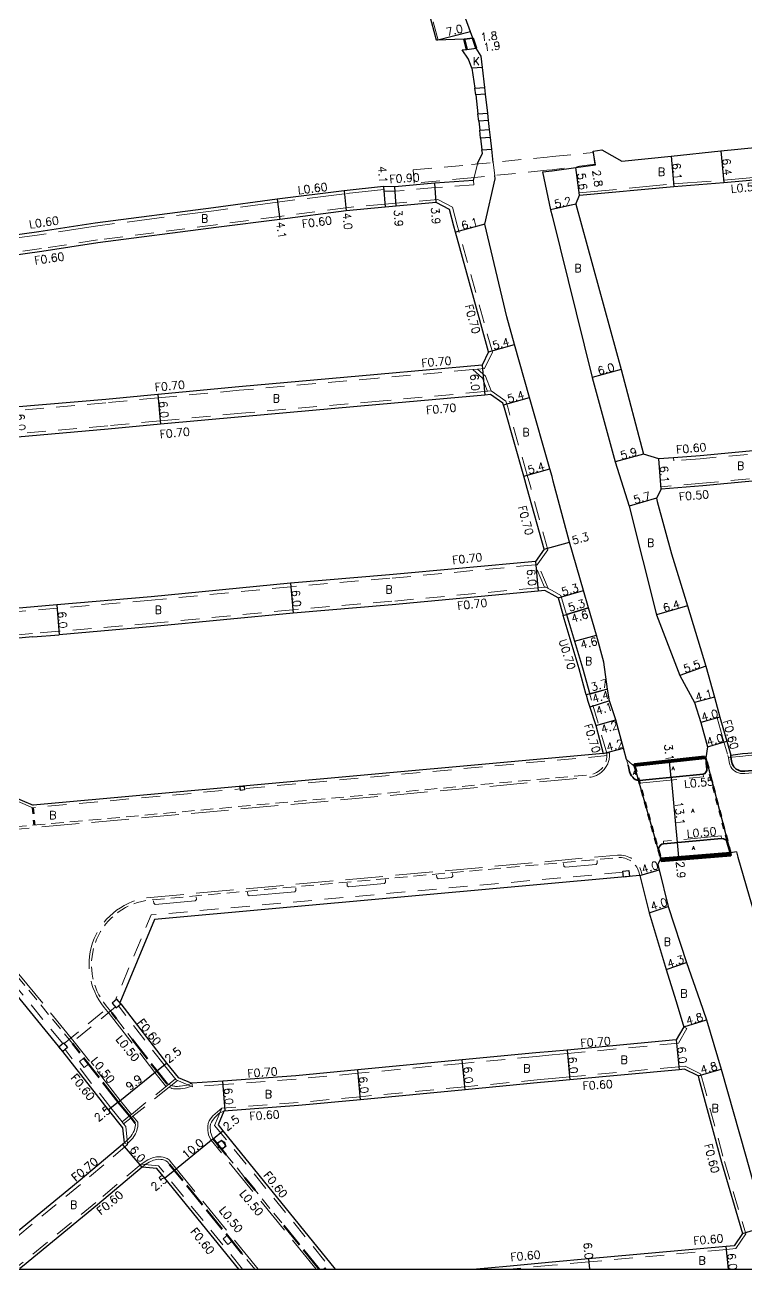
# Model space of a CAD drawing. Header units: metres. Extents: x -3200 to -2400, y -109800 to -109200.
# Drawn here: x -2788.2 to -2643.9, y -109800 to -109551.2 of the extents above; entities that cross this region are included whole.
import ezdxf

# ---------------------------------------------------------------- set-up
doc = ezdxf.new("R2010")
doc.units = ezdxf.units.M
doc.header["$LTSCALE"] = 2.5
for name, pattern in [('2212000', [2.5, 1.5, -1]), ('2213000', [1.5, 1, -0.5]), ('2227000', [2.5, 2, -0.5]), ('2232000', [2.5, 1.5, -1]), ('2233000', [4, 3, -1]), ('6301000', [1, 0.5, -0.5])]:
    doc.linetypes.add(name, pattern=pattern)
doc.layers.get('0').update_dxf_attribs({"color": 150, "lineweight": 50})
for name, color, linetype, lineweight in [('2101000', 177, 'Continuous', 30), ('2101001', 1, 'Continuous', 30), ('2102000', 191, 'Continuous', 30), ('2102001', 191, 'Continuous', 9), ('2203000', 5, 'Continuous', 50), ('2211000', 10, '2212000', 9), ('2213000', 6, '2213000', 9), ('2227000', 3, '2227000', 50), ('2232000', 4, '2232000', 9), ('2233000', 62, '2233000', 9), ('2236000', 3, 'Continuous', 15), ('6165200', 3, 'Continuous', 30), ('9107000', 111, 'Continuous', 35), ('9201100', 215, 'Continuous', 30), ('9202200', 155, '6301000', 60), ('9203500', 155, 'Continuous', 30), ('9304120', 34, 'Continuous', 30)]:
    doc.layers.add(name, color=color, linetype=linetype, lineweight=lineweight)
for name, color, linetype in [('2231000', 162, 'Continuous'), ('2235000', 7, 'Continuous'), ('2238000', 11, 'Continuous'), ('9201500', 222, 'Continuous'), ('9202100', 82, 'Continuous'), ('9301100', 77, 'Continuous'), ('999', 7, 'Continuous')]:
    doc.layers.add(name, color=color, linetype=linetype)
doc.styles.add('Dm_Anotation', font='txt.shx', dxfattribs={"bigfont": 'pscdm.shx'})

# ---------------------------------------------------------------- blocks, each defined once
blk = doc.blocks.new('223800')
at = {"color": 0, "linetype": 'Continuous'}
blk.add_circle((0, 0), 0.75, dxfattribs=at)

msp = doc.modelspace()

# ---------------------------------------------------------------- linework, layer by layer
at = {"layer": '2101000'}
for points in [[(-2698.57, -109553.84), (-2700.55, -109548.55), (-2702.13, -109544.04), (-2703.46, -109539.56), (-2704.61, -109535.37), (-2705.12, -109532.69), (-2705.47, -109530.61), (-2705.82, -109528.8), (-2707.63, -109524.72), (-2708.9, -109521.85), (-2711.01, -109517.05), (-2713.48, -109512.45), (-2713.32, -109512.33), (-2719.07, -109506.04)], [(-2700.36, -109554.04), (-2705.85, -109554.23), (-2710.53, -109536.86), (-2710.67, -109536.29)], [(-2699.82, -109556.09), (-2700.36, -109554.04)], [(-2697.93, -109555.86), (-2698.57, -109553.84)], [(-2674.47, -109576.68), (-2674.51, -109576.43), (-2672.78, -109576.16), (-2668.8, -109578.46), (-2658.96, -109577.41), (-2648.96, -109576.36), (-2634.03, -109574.91), (-2606.05, -109572.08), (-2588.5, -109570.45), (-2565.35, -109568.32), (-2523, -109564.64), (-2518.62, -109564.18)], [(-2677.98, -109587.02), (-2677.24, -109585.27), (-2658.39, -109583.49), (-2648.38, -109582.73), (-2633.43, -109581.38), (-2605.41, -109578.75), (-2587.89, -109577.22), (-2564.76, -109575.1), (-2522.41, -109571.42)], [(-2684.66, -109580.59), (-2682.76, -109580.34)], [(-2684.66, -109580.59), (-2683.05, -109588.17), (-2682.76, -109589.35)], [(-2682.76, -109580.34), (-2678, -109579.72), (-2674.08, -109579.19)], [(-2674.08, -109579.19), (-2674.1, -109579.06)], [(-2698.49, -109582.29), (-2706.19, -109582.82), (-2714.21, -109583.54), (-2716.44, -109583.53), (-2724.35, -109584.36), (-2737.75, -109586.02), (-2750.5, -109587.77), (-2774.18, -109590.83), (-2785.4, -109592.57), (-2805.97, -109595.44), (-2815.43, -109596.76), (-2839.22, -109600.23), (-2849.41, -109601.53)], [(-2682.76, -109641.53), (-2683.21, -109639.96), (-2687.29, -109625.72), (-2690.25, -109615.1), (-2691.78, -109609.59), (-2696.17, -109591.02), (-2694.15, -109581.96), (-2694.21, -109581.3)], [(-2705.92, -109586.71), (-2713.94, -109587.43), (-2716.12, -109587.62), (-2723.91, -109588.34), (-2737.2, -109590.08), (-2749.95, -109591.73), (-2773.61, -109594.79), (-2784.81, -109596.52), (-2805.42, -109599.4), (-2814.92, -109600.73), (-2838.68, -109604.2), (-2848.91, -109605.49)], [(-2703.26, -109588.1), (-2705.92, -109586.71)], [(-2695.45, -109616.54), (-2697.01, -109610.95), (-2702.05, -109592.64), (-2702.39, -109591.43), (-2703.26, -109588.1)], [(-2677.98, -109587.02), (-2668.95, -109620.11), (-2664.45, -109637.01)], [(-2682.76, -109589.35), (-2674.75, -109621.68), (-2670.14, -109638.58), (-2667.36, -109647.42), (-2661.83, -109669.17), (-2657.18, -109681.28), (-2654.23, -109686.69), (-2653.02, -109690.68), (-2651.65, -109695.58)], [(-2695.45, -109616.54), (-2696.75, -109619.25), (-2717.65, -109621.12), (-2745.43, -109623.57), (-2761.61, -109625.09), (-2772.05, -109626.07), (-2790.19, -109627.63)], [(-2695.1, -109625.12), (-2696.21, -109625.22), (-2717.28, -109627.11), (-2744.82, -109629.54), (-2761.05, -109631.06), (-2771.53, -109632.04), (-2789.68, -109633.6)], [(-2692.58, -109626.84), (-2695.1, -109625.12)], [(-2684.35, -109656.03), (-2687.7, -109643.88), (-2688.4, -109641.45), (-2692.3, -109627.84), (-2692.58, -109626.84)], [(-2540.48, -109627.26), (-2548.62, -109627.99), (-2569.78, -109629.9), (-2607.04, -109633.06), (-2631.3, -109635.33), (-2653.15, -109637.36), (-2658.47, -109637.75), (-2661.42, -109637.97)], [(-2544.28, -109633.72), (-2548.07, -109634.07), (-2569.32, -109635.88), (-2569.31, -109636.08), (-2606.45, -109639.23), (-2606.47, -109639.03), (-2630.74, -109641.3), (-2652.62, -109643.34), (-2660.96, -109644.06)], [(-2661.42, -109637.97), (-2664.45, -109637.01)], [(-2667.87, -109698.12), (-2668.48, -109695.82), (-2669.97, -109690.14), (-2671.28, -109686.37), (-2671.66, -109684.02), (-2672.42, -109678.62), (-2673.85, -109673.23), (-2675.46, -109667.74), (-2676.48, -109664.29), (-2679.24, -109654.62), (-2682.5, -109642.43), (-2682.76, -109641.53)], [(-2660.96, -109644.06), (-2661.89, -109645.83)], [(-2661.89, -109645.83), (-2661.7, -109646.48), (-2658.86, -109656.99), (-2655.69, -109667.38), (-2652, -109679.43), (-2650.28, -109685.6), (-2649.16, -109689.61)], [(-2684.35, -109656.03), (-2686.09, -109658.47), (-2715.28, -109661.17), (-2735.08, -109662.85), (-2762.97, -109665.55), (-2781.84, -109667.15), (-2805.34, -109669.2)], [(-2682.76, -109665.12), (-2684.18, -109664.32), (-2685.53, -109664.45), (-2714.75, -109667.14), (-2734.57, -109668.83), (-2762.4, -109671.52), (-2781.33, -109673.13)], [(-2681.56, -109665.79), (-2682.76, -109665.12)], [(-2681.56, -109665.79), (-2680.53, -109669.29), (-2679.86, -109669.08), (-2678.29, -109674.41), (-2676.67, -109679.74), (-2675.23, -109685), (-2675.9, -109685.19), (-2675.57, -109686.41), (-2675.18, -109687.61), (-2674, -109691.32), (-2672.54, -109696.89)], [(-2646.97, -109697.23), (-2644.67, -109696.92), (-2643.58, -109696.81), (-2621.9, -109694.89), (-2595.22, -109692.37), (-2579.37, -109690.99), (-2563.84, -109689.64), (-2542.86, -109687.52), (-2515.87, -109685.23), (-2510.11, -109684.78)], [(-2649.16, -109689.61), (-2648.14, -109693.26), (-2647.82, -109694.44), (-2646.97, -109697.23)], [(-2651.65, -109695.58), (-2652.02, -109697.78)], [(-2652.02, -109697.78), (-2666.3, -109699.34), (-2666.67, -109699.18)], [(-2666.67, -109699.18), (-2667.87, -109698.12)], [(-2661.61, -109719.13), (-2661.01, -109717.89)], [(-2645.89, -109716.57), (-2647.05, -109716.77), (-2661.01, -109717.89)], [(-2645.89, -109716.57), (-2645.57, -109717.61), (-2642.84, -109726.99), (-2640.23, -109735.62), (-2637.67, -109746.29)], [(-2661.61, -109719.13), (-2661.36, -109720.16), (-2659.52, -109727.52)], [(-2665.18, -109721.32), (-2663.32, -109728.77)], [(-2659.52, -109727.52), (-2655.83, -109738.68), (-2653.18, -109746.29)], [(-2663.32, -109728.77), (-2659.9, -109740.06), (-2658.01, -109746.29)], [(-2769.23, -109746.72), (-2769.03, -109746.97), (-2759.89, -109758.79)], [(-2658.01, -109746.29), (-2656.53, -109751.17), (-2656.42, -109751.55)], [(-2653.18, -109746.29), (-2651.83, -109750.16), (-2648.94, -109759.99), (-2643.98, -109777.44), (-2640.05, -109791.5), (-2639.89, -109792.07), (-2639.74, -109792.63), (-2639.6, -109793.2), (-2639.49, -109793.77), (-2639.39, -109794.35), (-2639.33, -109794.93), (-2639.31, -109795.55), (-2639.32, -109796.18), (-2639.35, -109796.8), (-2639.41, -109797.43), (-2639.48, -109798.05), (-2639.56, -109798.67), (-2639.6, -109798.96), (-2639.76, -109799.98), (-2639.76, -109800)], [(-2656.42, -109751.55), (-2657.92, -109754.15), (-2679.75, -109756.19), (-2682.76, -109756.47)], [(-2682.76, -109756.47), (-2685.98, -109756.77), (-2700.72, -109758.17), (-2721.63, -109760.15), (-2733.99, -109761.32), (-2748.58, -109762.39), (-2754.79, -109762.84)], [(-2759.89, -109758.79), (-2757.56, -109761.69)], [(-2653.55, -109761.34), (-2656.25, -109760.04), (-2657.36, -109760.13), (-2679.2, -109762.16), (-2682.76, -109762.49)], [(-2757.56, -109761.69), (-2754.79, -109762.84)], [(-2682.76, -109762.49), (-2685.09, -109762.71), (-2700.15, -109764.14), (-2721.07, -109766.12), (-2733.47, -109767.29), (-2748.38, -109768.4), (-2749.57, -109771.15), (-2748.59, -109772.36), (-2726.11, -109800)], [(-2653.55, -109761.34), (-2653.38, -109761.92), (-2648.86, -109778.64), (-2644.65, -109792.86)], [(-2768.31, -109774.73), (-2768.59, -109771.75), (-2771.47, -109768.16)], [(-2768.31, -109774.73), (-2777.53, -109782.56), (-2792.47, -109794.82), (-2792.95, -109795.21)], [(-2745.44, -109800), (-2760.22, -109781.82), (-2761.8, -109779.89), (-2764.78, -109779.61), (-2773.67, -109787.15), (-2788.69, -109799.48), (-2789.23, -109799.91)], [(-2644.65, -109792.86), (-2646.35, -109795.34), (-2647.94, -109795.48), (-2675.46, -109797.95), (-2682.76, -109798.62)], [(-2682.76, -109798.62), (-2691.87, -109799.45), (-2697.9, -109800)]]:
    msp.add_lwpolyline(points, dxfattribs=at)
at = {"layer": '2101000', "flags": 128}
for points in [[(-2786.65, -109673.58), (-2781.33, -109673.13)], [(-2771.47, -109768.16), (-2780.64, -109756.47)]]:
    msp.add_lwpolyline(points, dxfattribs=at)
at = {"layer": '2101000', "color": 244, "flags": 128}
for points in [[(-2786.65, -109673.58), (-2815.54, -109676.23), (-2816.77, -109679.17), (-2797.61, -109702.58), (-2786.54, -109707.22)], [(-2672.54, -109696.89), (-2786.54, -109707.22)], [(-2665.18, -109721.32), (-2762.27, -109730.12), (-2769.23, -109746.72)], [(-2780.64, -109756.47), (-2795.08, -109738.83), (-2806.23, -109734.39), (-2932.53, -109750.57), (-2932.75, -109750.6)]]:
    msp.add_lwpolyline(points, dxfattribs=at)
at = {"layer": '2101001'}
msp.add_lwpolyline([(-2674.1, -109579.06), (-2674.47, -109576.68)], dxfattribs=at)
at = {"layer": '2102000'}
for points in [[(-2698.81, -109559.86), (-2699.5, -109558.02), (-2700.75, -109556.15), (-2699.82, -109556.09)], [(-2696.66, -109559.69), (-2696.92, -109557.46), (-2697.93, -109555.86)], [(-2696.06, -109565.02), (-2696.21, -109563.69)], [(-2698.03, -109565.17), (-2698.18, -109563.85)], [(-2697.43, -109570.47), (-2697.6, -109569)], [(-2695.46, -109570.32), (-2695.63, -109568.84)], [(-2697.04, -109573.87), (-2697.23, -109572.26)], [(-2695.07, -109573.72), (-2695.26, -109572.1)], [(-2694.51, -109578.69), (-2694.81, -109576.05)], [(-2697.64, -109579), (-2697.58, -109578.79), (-2696.7, -109576.86), (-2696.78, -109576.2)], [(-2698.49, -109582.29), (-2698.34, -109581.72)]]:
    msp.add_lwpolyline(points, dxfattribs=at)
at = {"layer": '2102001'}
for points in [[(-2698.18, -109563.85), (-2698.81, -109559.86)], [(-2696.66, -109559.69), (-2696.21, -109563.69)], [(-2697.6, -109569), (-2698.03, -109565.17)], [(-2695.63, -109568.84), (-2696.06, -109565.02)], [(-2697.43, -109570.47), (-2697.23, -109572.26)], [(-2695.26, -109572.1), (-2695.46, -109570.32)], [(-2696.78, -109576.2), (-2697.04, -109573.87)], [(-2694.81, -109576.05), (-2695.07, -109573.72)], [(-2698.34, -109581.72), (-2697.64, -109579)], [(-2694.21, -109581.3), (-2694.51, -109578.69)]]:
    msp.add_lwpolyline(points, dxfattribs=at)
at = {"layer": '2203000'}
for points in [[(-2699.82, -109556.09), (-2700.36, -109554.04)], [(-2697.93, -109555.86), (-2698.57, -109553.84)]]:
    msp.add_lwpolyline(points, dxfattribs=at)
for points in [[(-2652.23, -109697.49), (-2666.25, -109699.02), (-2666.23, -109699.34), (-2652.2, -109697.8)], [(-2660.95, -109718.39), (-2647.01, -109717.27), (-2647.05, -109716.77), (-2661.01, -109717.89)]]:
    msp.add_lwpolyline(points, close=True, dxfattribs=at)
at = {"layer": '2211000'}
msp.add_lwpolyline([(-2682.76, -109580.14), (-2683.83, -109580.27), (-2698.96, -109581.78), (-2710.34, -109582.81), (-2710.57, -109580.19), (-2698.89, -109579.13), (-2683.76, -109577.62), (-2682.76, -109577.52), (-2674.47, -109576.68), (-2674.1, -109579.06)], close=True, dxfattribs=at)
at = {"layer": '2213000', "color": 244, "flags": 128}
for points in [[(-2672.54, -109696.89), (-2671.78, -109696.82, -0.414213), (-2675.4, -109701.16), (-2792.02, -109711.73, -0.168385), (-2802.19, -109709.21)], [(-2770.97, -109748.55), (-2771.94, -109747.36, -0.601575), (-2763.05, -109726.18), (-2669.6, -109717.71, -0.359089), (-2665.4, -109720.58), (-2665.18, -109721.32)], [(-2778.71, -109754.88), (-2793.87, -109736.36, 0.258622), (-2808.28, -109730.62), (-2929.29, -109746.13, 0.414506), (-2932.75, -109750.6)]]:
    msp.add_lwpolyline(points, format="xyb", dxfattribs=at)
at = {"layer": '2213000'}
for points in [[(-2652.02, -109697.78), (-2651.86, -109699.58), (-2651.82, -109699.94), (-2651.82, -109700.3), (-2651.96, -109700.6), (-2652.21, -109700.87), (-2652.5, -109701.05), (-2663.3, -109702.09), (-2665.29, -109702.27), (-2665.74, -109702.25), (-2666.1, -109702.07), (-2666.37, -109701.88), (-2666.62, -109701.64), (-2666.85, -109701.35), (-2667.05, -109701), (-2667.26, -109700.49), (-2667.41, -109699.84), (-2667.52, -109699.21)], [(-2646.97, -109697.62), (-2646.85, -109698.37), (-2646.74, -109698.93), (-2646.53, -109699.32), (-2646.37, -109699.57), (-2646.19, -109699.78), (-2645.9, -109700.03), (-2645.62, -109700.19), (-2645.33, -109700.31), (-2645.01, -109700.4), (-2644.38, -109700.42), (-2644.18, -109700.42), (-2622.13, -109698.44)], [(-2667.87, -109698.12), (-2667.52, -109699.21)], [(-2647.12, -109716.78), (-2647.76, -109714.57), (-2647.82, -109714.41), (-2647.95, -109714.2), (-2648.13, -109714.07), (-2648.45, -109713.94), (-2648.86, -109713.87), (-2660.44, -109714.95), (-2660.79, -109715.03), (-2661.07, -109715.2), (-2661.29, -109715.46), (-2661.42, -109715.75), (-2661.48, -109716.03), (-2661.01, -109717.89)], [(-2770.97, -109748.55), (-2770.83, -109748.73)], [(-2769.88, -109749.95), (-2766.76, -109753.99)], [(-2759.77, -109762.93), (-2758.91, -109763.3), (-2758.77, -109763.35), (-2758.68, -109763.38), (-2758.43, -109763.42), (-2758.19, -109763.45), (-2758.06, -109763.46), (-2757.7, -109763.47), (-2757.33, -109763.45), (-2757.14, -109763.44), (-2756.68, -109763.38), (-2756.21, -109763.31), (-2755.75, -109763.21), (-2755.62, -109763.16), (-2754.79, -109762.84)], [(-2750.53, -109773.94), (-2750.82, -109773.38), (-2750.97, -109772.98), (-2751.05, -109772.59), (-2751.11, -109772.19), (-2751.14, -109771.82), (-2751.13, -109771.47), (-2751.06, -109771), (-2750.9, -109770.6), (-2750.68, -109770.25), (-2750.24, -109769.68), (-2749.38, -109768.9), (-2749.19, -109768.76), (-2748.38, -109768.4)], [(-2766.13, -109770.82), (-2766.09, -109771.13), (-2766.14, -109771.5), (-2766.21, -109771.83), (-2766.3, -109772.16), (-2766.36, -109772.34), (-2766.52, -109772.7), (-2766.72, -109773.05), (-2766.8, -109773.18), (-2767.03, -109773.47), (-2767.27, -109773.75), (-2767.53, -109774.02), (-2767.56, -109774.05), (-2767.75, -109774.23)], [(-2767.75, -109774.23), (-2768.31, -109774.73)], [(-2744.2, -109781.72), (-2747.93, -109777.13)], [(-2759.26, -109779.05), (-2759.71, -109778.55), (-2760.01, -109778.32), (-2760.3, -109778.21), (-2760.68, -109778.1), (-2760.99, -109778.05), (-2761.49, -109778.03), (-2761.82, -109778.05), (-2762.51, -109778.22), (-2763.36, -109778.62), (-2764.13, -109779.07), (-2764.78, -109779.61)], [(-2736.83, -109790.78), (-2742.16, -109784.23)], [(-2742.22, -109800), (-2744.78, -109796.85)]]:
    msp.add_lwpolyline(points, dxfattribs=at)
at = {"layer": '2227000'}
for points in [[(-2770.83, -109748.73), (-2769.88, -109749.95)], [(-2766.76, -109753.99), (-2761.84, -109760.35)], [(-2761.84, -109760.35), (-2759.77, -109762.93)], [(-2766.13, -109770.82), (-2766.98, -109769.75), (-2767.3, -109769.36), (-2769.52, -109766.59)], [(-2747.93, -109777.13), (-2750.53, -109773.94)], [(-2744.78, -109796.85), (-2759.26, -109779.05)], [(-2742.16, -109784.23), (-2744.2, -109781.72)], [(-2729.33, -109800), (-2736.83, -109790.78)]]:
    msp.add_lwpolyline(points, dxfattribs=at)
at = {"layer": '2227000', "flags": 128}
msp.add_lwpolyline([(-2769.52, -109766.59), (-2778.71, -109754.88)], dxfattribs=at)
at = {"layer": '2231000'}
msp.add_lwpolyline([(-2675.9, -109685.19), (-2677.34, -109679.94), (-2678.96, -109674.61), (-2680.53, -109669.29)], dxfattribs=at)
at = {"layer": '2232000'}
for points in [[(-2705.54, -109554.22), (-2710.23, -109536.78), (-2710.38, -109536.21)], [(-2716.37, -109584.43), (-2716.39, -109584.13), (-2716.44, -109583.53)], [(-2698.43, -109583.18), (-2706.11, -109583.72), (-2714.17, -109584.44), (-2716.37, -109584.43)], [(-2698.43, -109583.18), (-2698.49, -109582.29)], [(-2705.61, -109586.08), (-2713.99, -109586.83), (-2716.18, -109587.02), (-2723.98, -109587.74), (-2737.27, -109589.48), (-2750.02, -109591.14), (-2773.69, -109594.2), (-2784.9, -109595.93), (-2805.5, -109598.81), (-2815, -109600.14), (-2838.76, -109603.6), (-2848.98, -109604.9), (-2853.64, -109605.49)], [(-2702.66, -109587.62), (-2705.61, -109586.08)], [(-2694.7, -109616.61), (-2696.33, -109610.76), (-2701.38, -109592.45), (-2701.71, -109591.25), (-2702.66, -109587.62)], [(-2694.7, -109616.61), (-2696.29, -109619.91), (-2697.65, -109620.03), (-2698.61, -109620.12)], [(-2698.61, -109620.12), (-2717.59, -109621.82), (-2745.36, -109624.26), (-2761.55, -109625.78), (-2771.99, -109626.76), (-2790.13, -109628.32), (-2819.99, -109630.96)], [(-2695.64, -109624.47), (-2696.65, -109621.84), (-2698.61, -109620.12)], [(-2694.92, -109624.4), (-2696.06, -109621.43), (-2697.65, -109620.03)], [(-2694.92, -109624.4), (-2696.28, -109624.52), (-2717.34, -109626.42), (-2744.88, -109628.84), (-2761.12, -109630.36), (-2771.59, -109631.35), (-2789.74, -109632.91), (-2792.96, -109633.32), (-2818.76, -109635.57)], [(-2691.98, -109626.41), (-2694.92, -109624.4)], [(-2683.59, -109656.16), (-2687.03, -109643.69), (-2687.73, -109641.26), (-2691.63, -109627.65), (-2691.98, -109626.41)], [(-2540.42, -109627.85), (-2548.57, -109628.59), (-2569.73, -109630.5), (-2606.99, -109633.65), (-2631.24, -109635.92), (-2653.1, -109637.96), (-2658.42, -109638.35)], [(-2658.42, -109638.35), (-2658.47, -109637.75)], [(-2606.52, -109638.53), (-2630.79, -109640.8), (-2652.67, -109642.84), (-2660.99, -109643.56)], [(-2660.99, -109643.56), (-2660.96, -109644.06)], [(-2683.59, -109656.16), (-2685.58, -109658.97), (-2685.7, -109659.14), (-2686.14, -109659.18), (-2715.22, -109661.86), (-2735.02, -109663.55), (-2762.91, -109666.24), (-2781.78, -109667.85), (-2805.28, -109669.9), (-2816.03, -109670.95)], [(-2684.29, -109663.63), (-2686.14, -109659.18)], [(-2683.54, -109663.88), (-2685.58, -109658.97)], [(-2682.76, -109664.32), (-2683.54, -109663.88), (-2684.03, -109663.61), (-2684.29, -109663.63), (-2685.6, -109663.75), (-2714.81, -109666.45), (-2734.64, -109668.13), (-2762.46, -109670.82), (-2781.39, -109672.43), (-2786.71, -109672.88)], [(-2680.97, -109665.32), (-2682.76, -109664.32)], [(-2680.97, -109665.32), (-2679.86, -109669.08)], [(-2671.83, -109696.82), (-2674.89, -109686.21), (-2675.23, -109685)], [(-2647.58, -109697.29), (-2647.47, -109697.66), (-2644.62, -109697.41), (-2643.53, -109697.3), (-2621.86, -109695.38), (-2595.18, -109692.86), (-2579.33, -109691.48), (-2563.79, -109690.13), (-2542.81, -109688.01), (-2515.83, -109685.72), (-2509.67, -109685.22), (-2509.71, -109684.75)], [(-2649.74, -109689.77), (-2649.16, -109689.61)], [(-2649.74, -109689.77), (-2648.72, -109693.43), (-2647.58, -109697.29)], [(-2754.68, -109763.53), (-2757.93, -109762.18), (-2760.36, -109759.16), (-2769.5, -109747.35)], [(-2655.81, -109751.9), (-2657.49, -109754.82), (-2679.69, -109756.89), (-2682.76, -109757.17)], [(-2656.42, -109751.55), (-2655.81, -109751.9)], [(-2767.75, -109774.23), (-2768.01, -109771.51), (-2768.47, -109770.94), (-2768.78, -109770.55), (-2771, -109767.78), (-2780.18, -109756.09)], [(-2682.76, -109757.17), (-2685.91, -109757.47), (-2700.65, -109758.86), (-2721.57, -109760.84), (-2733.93, -109762.01), (-2748.53, -109763.09), (-2754.68, -109763.53), (-2754.79, -109762.84)], [(-2653.05, -109760.92), (-2656.14, -109759.43), (-2657.42, -109759.53), (-2679.26, -109761.57), (-2682.76, -109761.89)], [(-2768.78, -109770.55), (-2767.3, -109769.36), (-2766.91, -109769.05), (-2759.79, -109763.34), (-2758.1, -109761.97)], [(-2757.69, -109762.28), (-2759.35, -109763.62), (-2766.6, -109769.44), (-2766.98, -109769.75), (-2768.47, -109770.94)], [(-2682.76, -109761.89), (-2685.14, -109762.11), (-2700.21, -109763.54), (-2721.12, -109765.52), (-2733.52, -109766.7), (-2748.79, -109767.82), (-2750.26, -109771.25), (-2726.88, -109800)], [(-2653.05, -109760.92), (-2652.8, -109761.75), (-2648.28, -109778.48), (-2644, -109792.97)], [(-2767.67, -109775.11), (-2777.09, -109783.1), (-2792.03, -109795.36), (-2792.73, -109795.93)], [(-2767.67, -109775.11), (-2768.31, -109774.73)], [(-2767.67, -109775.11), (-2767.69, -109774.85), (-2767.75, -109774.23)], [(-2744.67, -109800), (-2761.49, -109779.32), (-2764.98, -109778.99), (-2774.05, -109786.69), (-2789.07, -109799.01), (-2789.91, -109799.69)], [(-2644, -109792.97), (-2646.01, -109795.91), (-2647.89, -109796.08), (-2675.41, -109798.55), (-2682.76, -109799.22)], [(-2682.76, -109799.22), (-2691.29, -109800)]]:
    msp.add_lwpolyline(points, dxfattribs=at)
at = {"layer": '2232000', "color": 244, "flags": 128}
for points in [[(-2786.71, -109672.88), (-2815.79, -109675.55), (-2815.57, -109676.2)], [(-2815.79, -109675.54), (-2817.35, -109679.25), (-2797.92, -109702.99), (-2786.62, -109707.73), (-2745.11, -109703.97)], [(-2671.76, -109697.32), (-2744.31, -109703.9)], [(-2668.55, -109720.63), (-2762.96, -109729.18), (-2770.15, -109746.34)], [(-2780.63, -109754.9), (-2794.47, -109738), (-2806.1, -109733.37), (-2809.05, -109733.75)], [(-2780.36, -109754.9), (-2770.62, -109746.93)], [(-2770.08, -109747.58), (-2779.83, -109755.55)]]:
    msp.add_lwpolyline(points, dxfattribs=at)
at = {"layer": '2233000'}
for points in [[(-2677.31, -109584.78), (-2658.43, -109582.99), (-2648.42, -109582.23), (-2633.48, -109580.89), (-2605.46, -109578.25)], [(-2716.39, -109584.13), (-2716.41, -109584.13), (-2724.28, -109584.96), (-2737.68, -109586.61), (-2750.42, -109588.37), (-2774.09, -109591.43), (-2785.31, -109593.16), (-2805.89, -109596.03), (-2815.34, -109597.35), (-2839.14, -109600.83), (-2849.34, -109602.12)], [(-2677.31, -109584.78), (-2677.24, -109585.27)], [(-2647.47, -109697.66), (-2647.33, -109698.53), (-2647.19, -109699.15), (-2646.96, -109699.58), (-2646.77, -109699.87), (-2646.55, -109700.14), (-2646.19, -109700.44), (-2645.85, -109700.64), (-2645.49, -109700.79), (-2645.08, -109700.9), (-2644.38, -109700.92), (-2644.16, -109700.92), (-2622.08, -109698.94), (-2582.72, -109695.36), (-2538.71, -109691.41), (-2517.53, -109689.48), (-2512.58, -109688.96), (-2512.45, -109688.95)], [(-2665.34, -109702.27), (-2665.28, -109702.83), (-2652.49, -109701.58), (-2652.54, -109701.05)], [(-2648.86, -109713.87), (-2648.91, -109713.37), (-2660.49, -109714.45), (-2660.44, -109714.95)], [(-2771.35, -109748.87), (-2762.23, -109760.66), (-2760.08, -109763.34), (-2759.9, -109763.42)], [(-2759.38, -109763.65), (-2759.1, -109763.77), (-2758.91, -109763.83), (-2758.79, -109763.87), (-2758.51, -109763.92), (-2758.24, -109763.95), (-2758.09, -109763.96), (-2757.69, -109763.97), (-2757.3, -109763.95), (-2757.09, -109763.94), (-2756.61, -109763.88), (-2756.12, -109763.8), (-2755.62, -109763.69), (-2755.45, -109763.63), (-2754.93, -109763.43)], [(-2769.13, -109766.28), (-2766.91, -109769.05)], [(-2766.6, -109769.44), (-2765.64, -109770.63)], [(-2729.97, -109800), (-2750.95, -109774.21), (-2751.27, -109773.59), (-2751.46, -109773.12), (-2751.54, -109772.67), (-2751.61, -109772.25), (-2751.64, -109771.83), (-2751.63, -109771.42), (-2751.54, -109770.87), (-2751.35, -109770.38), (-2751.09, -109769.96), (-2750.61, -109769.34), (-2749.7, -109768.52), (-2748.79, -109767.82)], [(-2765.64, -109770.63), (-2765.59, -109771.13), (-2765.64, -109771.58), (-2765.72, -109771.95), (-2765.82, -109772.31), (-2765.9, -109772.52), (-2766.08, -109772.93), (-2766.3, -109773.31), (-2766.39, -109773.47), (-2766.64, -109773.79), (-2766.9, -109774.09), (-2767.17, -109774.36), (-2767.21, -109774.41), (-2767.69, -109774.85)], [(-2741.57, -109800), (-2758.88, -109778.72), (-2759.37, -109778.18), (-2759.76, -109777.88), (-2760.15, -109777.73), (-2760.57, -109777.62), (-2760.94, -109777.55), (-2761.5, -109777.53), (-2761.89, -109777.55), (-2762.68, -109777.74), (-2763.6, -109778.18), (-2764.98, -109778.99)]]:
    msp.add_lwpolyline(points, dxfattribs=at)
at = {"layer": '2233000', "color": 244, "flags": 128}
for points in [[(-2671.78, -109696.82), (-2671.28, -109696.77, -0.414214), (-2675.35, -109701.66), (-2791.98, -109712.23, -0.168388), (-2802.46, -109709.63), (-2802.19, -109709.21)], [(-2771.35, -109748.87), (-2772.33, -109747.68, -0.601575), (-2763.1, -109725.68), (-2669.65, -109717.21, -0.359085), (-2664.92, -109720.44), (-2664.7, -109721.19), (-2665.18, -109721.32)], [(-2778.32, -109754.57), (-2793.48, -109736.04, 0.258622), (-2808.34, -109730.13), (-2929.36, -109745.63, 0.414464), (-2933.25, -109750.66), (-2933.25, -109750.67)]]:
    msp.add_lwpolyline(points, format="xyb", dxfattribs=at)
at = {"layer": '2233000', "flags": 128}
msp.add_lwpolyline([(-2769.13, -109766.28), (-2778.32, -109754.57)], dxfattribs=at)
at = {"layer": '2235000', "color": 244, "flags": 128}
for points in [[(-2744.36, -109703.4), (-2744.28, -109704.19), (-2745.08, -109704.27), (-2745.15, -109703.47)], [(-2668.46, -109721.62), (-2668.57, -109720.43), (-2667.37, -109720.32), (-2667.26, -109721.51)], [(-2781.4, -109755.54), (-2780.47, -109754.78), (-2779.71, -109755.71), (-2780.64, -109756.47)]]:
    msp.add_lwpolyline(points, close=True, dxfattribs=at)
msp.add_lwpolyline([(-2769.03, -109746.97), (-2769.79, -109746.04), (-2770.72, -109746.8), (-2769.96, -109747.73), (-2769.03, -109746.97), (-2769.23, -109746.72)], dxfattribs=at)
at = {"layer": '2236000', "color": 244, "flags": 128}
for points in [[(-2673.76, -109718.29), (-2673.72, -109718.8), (-2673.95, -109719.08), (-2680.12, -109719.64), (-2680.4, -109719.4), (-2680.45, -109718.89)], [(-2716.1, -109722.12), (-2716.05, -109722.64), (-2716.29, -109722.91), (-2723.45, -109723.56), (-2723.72, -109723.33), (-2723.77, -109722.82)], [(-2702.66, -109720.91), (-2702.61, -109721.42), (-2702.84, -109721.7), (-2705.52, -109721.94), (-2705.8, -109721.71), (-2705.84, -109721.19)], [(-2734.03, -109723.75), (-2733.98, -109724.26), (-2734.21, -109724.54), (-2743.36, -109725.37), (-2743.64, -109725.14), (-2743.69, -109724.62)], [(-2753.95, -109725.55), (-2753.9, -109726.07), (-2754.13, -109726.34), (-2762.14, -109727.07), (-2762.42, -109726.84), (-2762.46, -109726.33)]]:
    msp.add_lwpolyline(points, dxfattribs=at)
at = {"layer": '2236000'}
for points in [[(-2776.33, -109759.69), (-2775.47, -109759.01), (-2776.39, -109757.83), (-2777.26, -109758.51)], [(-2748.78, -109776.09), (-2747.93, -109775.39), (-2748.88, -109774.23), (-2749.73, -109774.93)], [(-2746.77, -109794.41), (-2747.62, -109795.1), (-2748.57, -109793.94), (-2747.71, -109793.24)]]:
    msp.add_lwpolyline(points, close=True, dxfattribs=at)
msp.add_lwpolyline([(-2727.93, -109800), (-2728.15, -109799.73), (-2728.47, -109800)], dxfattribs=at)
at = {"layer": '6165200'}
for points in [[(-2652.38, -109697.67), (-2666.15, -109699.17)], [(-2660.83, -109718.08), (-2647.08, -109716.98)]]:
    msp.add_lwpolyline(points, dxfattribs=at)
at = {"layer": '9107000'}
for points in [[(-2652.02, -109697.78), (-2651.86, -109699.58), (-2651.82, -109699.94), (-2651.82, -109700.3), (-2651.96, -109700.6), (-2652.21, -109700.87), (-2652.5, -109701.05), (-2663.3, -109702.09), (-2665.29, -109702.27), (-2665.74, -109702.25), (-2666.1, -109702.07), (-2666.37, -109701.88), (-2666.62, -109701.64), (-2666.85, -109701.35), (-2667.05, -109701), (-2667.26, -109700.49), (-2667.41, -109699.84), (-2667.52, -109699.21)], [(-2646.97, -109697.23), (-2646.97, -109697.62), (-2646.85, -109698.37), (-2646.74, -109698.93), (-2646.53, -109699.32), (-2646.37, -109699.57), (-2646.19, -109699.78), (-2645.9, -109700.03), (-2645.62, -109700.19), (-2645.33, -109700.31), (-2645.01, -109700.4), (-2644.38, -109700.42), (-2644.18, -109700.42), (-2622.13, -109698.44)], [(-2647.12, -109716.78), (-2647.76, -109714.57), (-2647.82, -109714.41), (-2647.95, -109714.2), (-2648.13, -109714.07), (-2648.45, -109713.94), (-2648.86, -109713.87), (-2660.44, -109714.95), (-2660.79, -109715.03), (-2661.07, -109715.2), (-2661.29, -109715.46), (-2661.42, -109715.75), (-2661.48, -109716.03), (-2661.01, -109717.89)]]:
    msp.add_lwpolyline(points, dxfattribs=at)
at = {"layer": '9201100', "flags": 128}
for points in [[(-2705.85, -109554.23), (-2699.06, -109552.53)], [(-2658.92, -109701.67), (-2659.26, -109698.58)], [(-2658.92, -109701.67), (-2657.71, -109714.69)], [(-2657.71, -109714.69), (-2657.48, -109717.61)], [(-2665.18, -109721.32), (-2661.36, -109720.16)]]:
    msp.add_lwpolyline(points, dxfattribs=at)
at = {"layer": '9201100'}
for points in [[(-2700.36, -109554.04), (-2698.57, -109553.84)], [(-2699.82, -109556.09), (-2697.93, -109555.86)], [(-2674.08, -109579.19), (-2674.51, -109576.43)], [(-2658.96, -109577.41), (-2658.39, -109583.49)], [(-2648.96, -109576.36), (-2648.38, -109582.73)], [(-2677.24, -109585.27), (-2678, -109579.72)], [(-2716.44, -109583.53), (-2716.12, -109587.62)], [(-2713.94, -109587.43), (-2714.21, -109583.54)], [(-2705.92, -109586.71), (-2706.19, -109582.82)], [(-2737.75, -109586.02), (-2737.2, -109590.08)], [(-2724.35, -109584.36), (-2723.91, -109588.34)], [(-2677.98, -109587.02), (-2683.05, -109588.17)], [(-2696.17, -109591.02), (-2702.05, -109592.64)], [(-2695.45, -109616.54), (-2690.25, -109615.1)], [(-2696.75, -109619.25), (-2696.21, -109625.22)], [(-2668.95, -109620.11), (-2674.75, -109621.68)], [(-2761.61, -109625.09), (-2761.05, -109631.06)], [(-2692.49, -109627.16), (-2687.29, -109625.72)], [(-2664.45, -109637.01), (-2670.14, -109638.58)], [(-2660.96, -109644.06), (-2661.42, -109637.97)], [(-2688.4, -109641.45), (-2683.21, -109639.96)], [(-2661.89, -109645.83), (-2667.36, -109647.42)], [(-2684.35, -109656.03), (-2679.24, -109654.62)], [(-2686.09, -109658.47), (-2685.53, -109664.45)], [(-2735.08, -109662.85), (-2734.57, -109668.83)], [(-2681.56, -109665.79), (-2676.48, -109664.29)], [(-2781.84, -109667.15), (-2781.33, -109673.13)], [(-2680.53, -109669.29), (-2675.46, -109667.74)], [(-2675.46, -109667.74), (-2679.86, -109669.08)], [(-2655.69, -109667.38), (-2661.83, -109669.17)], [(-2678.29, -109674.41), (-2673.85, -109673.23)], [(-2652, -109679.43), (-2657.18, -109681.28)], [(-2671.66, -109684.02), (-2675.9, -109685.19)], [(-2671.66, -109684.02), (-2675.23, -109685)], [(-2650.28, -109685.6), (-2654.23, -109686.69)], [(-2671.28, -109686.37), (-2675.18, -109687.61)], [(-2674, -109691.32), (-2669.97, -109690.14)], [(-2649.16, -109689.61), (-2653.02, -109690.68)], [(-2651.65, -109695.58), (-2647.82, -109694.44)], [(-2672.54, -109696.89), (-2668.48, -109695.82)], [(-2663.32, -109728.77), (-2659.52, -109727.52)], [(-2659.9, -109740.06), (-2655.83, -109738.68)], [(-2656.42, -109751.55), (-2651.83, -109750.16)], [(-2657.92, -109754.15), (-2657.36, -109760.13)], [(-2679.75, -109756.19), (-2679.2, -109762.16)], [(-2761.84, -109760.35), (-2759.89, -109758.79)], [(-2721.07, -109766.12), (-2721.63, -109760.15)], [(-2700.15, -109764.14), (-2700.72, -109758.17)], [(-2653.55, -109761.34), (-2648.94, -109759.99)], [(-2769.52, -109766.59), (-2761.84, -109760.35)], [(-2748.15, -109768.38), (-2748.58, -109762.39)], [(-2769.52, -109766.59), (-2771.47, -109768.16)], [(-2750.53, -109773.94), (-2748.59, -109772.36)], [(-2764.78, -109779.61), (-2768.66, -109775.04)], [(-2750.53, -109773.94), (-2758.28, -109780.25)], [(-2758.28, -109780.25), (-2760.22, -109781.82)], [(-2644.65, -109792.86), (-2640.05, -109791.5)], [(-2647.48, -109800), (-2647.94, -109795.48)], [(-2675.46, -109797.95), (-2675.28, -109800)]]:
    msp.add_lwpolyline(points, dxfattribs=at)
at = {"layer": '9202200'}
for points in [[(-2647.05, -109716.77), (-2652.02, -109697.78)], [(-2666.23, -109699.34), (-2661.01, -109717.89)]]:
    msp.add_lwpolyline(points, dxfattribs=at)
at = {"layer": '9202200', "color": 244, "flags": 128}
msp.add_lwpolyline([(-2786.62, -109707.73), (-2786.31, -109711.22)], dxfattribs=at)
at = {"layer": '9301100'}
for points in [[(-2698.57, -109553.84), (-2700.36, -109554.04), (-2699.82, -109556.09), (-2697.93, -109555.86)], [(-2661.01, -109717.89), (-2666.23, -109699.34), (-2652.02, -109697.78), (-2647.05, -109716.77)]]:
    msp.add_lwpolyline(points, close=True, dxfattribs=at)
at = {"layer": '9304120'}
for points in [[(-2696.21, -109563.69), (-2696.66, -109559.69), (-2698.81, -109559.86), (-2698.18, -109563.85)], [(-2697.6, -109569), (-2695.63, -109568.84), (-2696.06, -109565.02), (-2698.03, -109565.17)], [(-2697.23, -109572.26), (-2695.26, -109572.1), (-2695.46, -109570.32), (-2697.43, -109570.47)], [(-2696.78, -109576.2), (-2694.81, -109576.05), (-2695.07, -109573.72), (-2697.04, -109573.87)]]:
    msp.add_lwpolyline(points, close=True, dxfattribs=at)
at = {"layer": '999'}
msp.add_lwpolyline([(-3200, -109800), (-2400, -109800), (-2400, -109200), (-3200, -109200)], close=True, dxfattribs=at)

# ---------------------------------------------------------------- block references
at = {"layer": '2238000'}
msp.add_blockref('223800', (-2748.88, -109775.12), dxfattribs=at)

# ---------------------------------------------------------------- texts
at = {"layer": '9201500', "style": 'Dm_Anotation'}
for s, rotation, p in [('7.0', 14.1143, (-2703.76, -109553.45)), ('1.8', 6.4982, (-2696.99, -109554.46)), ('1.9', 7.1039, (-2696.39, -109556.47)), ('6.4', 275.2367, (-2648.71, -109577.94)), ('4.1', 274.4338, (-2717.56, -109579.46)), ('5.6', 277.7248, (-2677.74, -109580.9)), ('2.8', 278.8037, (-2674.72, -109580.31)), ('6.1', 275.3336, (-2658.72, -109578.85)), ('5.2', 12.676, (-2682.1, -109587.85)), ('3.9', 273.9701, (-2714.38, -109588.19)), ('3.9', 273.9112, (-2706.95, -109587.71)), ('4.1', 277.8279, (-2737.93, -109590.63)), ('4.0', 276.2665, (-2724.66, -109588.82)), ('6.1', 15.4144, (-2700.68, -109592.16)), ('5.4', 15.5514, (-2694.42, -109616.15)), ('6.0', 15.1124, (-2673.42, -109621.22)), ('6.0', 275.1333, (-2699.14, -109621.04)), ('5.4', 15.5477, (-2691.46, -109626.77)), ('6.0', 275.3651, (-2761.38, -109626.47)), ('6.0', 274.9146, (-2789.97, -109629.01)), ('5.9', 15.4705, (-2668.86, -109638.13)), ('5.4', 16.0126, (-2687.37, -109641.05)), ('6.1', 274.3699, (-2661.21, -109639.41)), ('5.7', 16.2917, (-2666.19, -109646.98)), ('5.3', 15.4286, (-2678.53, -109655.11)), ('6.0', 275.2713, (-2687.78, -109660.05)), ('5.3', 16.4368, (-2680.58, -109665.4)), ('6.0', 274.8665, (-2734.86, -109664.24)), ('5.3', 17.0514, (-2679.26, -109668.53)), ('6.4', 16.3026, (-2660.32, -109668.63)), ('6.0', 274.8521, (-2781.62, -109668.53)), ('4.6', 17.0514, (-2678.64, -109670.74)), ('4.6', 14.9046, (-2676.84, -109676.02)), ('5.5', 19.5742, (-2656.13, -109680.8)), ('3.7', 15.323, (-2674.74, -109684.44)), ('4.4', 15.323, (-2674.48, -109686.77)), ('4.1', 15.5328, (-2653.83, -109686.48)), ('4.1', 17.6723, (-2673.72, -109689.21)), ('4.2', 16.2262, (-2672.71, -109692.85)), ('4.0', 15.5449, (-2652.66, -109690.47)), ('4.0', 16.5325, (-2651.59, -109695.4)), ('4.2', 14.7988, (-2671.64, -109696.46)), ('3.1', 276.2317, (-2660.33, -109695.08)), ('13.1', 275.3002, (-2658.22, -109706.52)), ('4.0', 16.8564, (-2664.6, -109720.89)), ('2.9', 274.5869, (-2657.95, -109718.51)), ('4.0', 18.2678, (-2662.75, -109728.32)), ('4.3', 18.7628, (-2659.41, -109739.79)), ('4.8', 16.8571, (-2655.68, -109751.22)), ('2.5', 38.7461, (-2759.41, -109758.85)), ('6.0', 275.2903, (-2679.53, -109757.57)), ('6.0', 275.2832, (-2657.69, -109755.54)), ('6.0', 275.4113, (-2700.49, -109759.55)), ('4.8', 16.3417, (-2652.81, -109761.02)), ('9.9', 39.1276, (-2767.22, -109764.39)), ('6.0', 275.4097, (-2721.4, -109761.53)), ('6.0', 274.1847, (-2748.38, -109763.78)), ('2.5', 38.7461, (-2773.54, -109770.64)), ('2.5', 39.1202, (-2747.75, -109772.46)), ('10.0', 39.1202, (-2755.97, -109778.04)), ('6.0', 310.302, (-2767.37, -109776.18)), ('2.5', 39.1202, (-2762.2, -109784.47)), ('6.0', 275.2184, (-2676.46, -109794.71)), ('6.0', 275.9136, (-2647.7, -109796.87))]:
    msp.add_text(s, height=1.6, rotation=rotation, dxfattribs=at).set_placement(p)
at = {"layer": '9202100', "style": 'Dm_Anotation'}
for s, height, p in [('K', 1.6, (-2698.63, -109559.27)), ('B', 1.6, (-2661.59, -109581.38)), ('B', 1.6, (-2752.97, -109590.71)), ('B', 1.6, (-2678.27, -109600.65)), ('B', 1.6, (-2738.62, -109626.67)), ('B', 1.6, (-2688.67, -109633.45)), ('B', 1.6, (-2645.75, -109640.15)), ('B', 1.6, (-2663.73, -109655.55)), ('B', 1.6, (-2716.08, -109664.9)), ('B', 1.6, (-2762.24, -109668.99)), ('B', 1.6, (-2676.14, -109679.21)), ('A', 0.75, (-2666.54, -109701.13, 7.31)), ('A', 0.75, (-2658.84, -109700.23, 7.58)), ('A', 0.75, (-2654.86, -109708.69, 7.5)), ('A', 0.75, (-2654.75, -109716.14, 7.64)), ('B', 1.6, (-2660.4, -109735.33)), ('B', 1.6, (-2657.11, -109745.68)), ('B', 1.6, (-2669.04, -109758.92)), ('B', 1.6, (-2688.52, -109760.66)), ('B', 1.6, (-2740.21, -109765.82)), ('B', 1.6, (-2650.84, -109768.63)), ('B', 1.6, (-2779.17, -109787.93)), ('B', 1.6, (-2653.46, -109799.08))]:
    msp.add_text(s, height=height, dxfattribs=at).set_placement(p)
at = {"layer": '9202100', "color": 244, "style": 'Dm_Anotation'}
msp.add_text('B', height=1.6, dxfattribs=at).set_placement((-2783.35, -109710.01))
at = {"layer": '9203500', "style": 'Dm_Anotation'}
for s, rotation, p in [('F0.90', 3.4207, (-2715.23, -109582.83)), ('L0.60', 6.8108, (-2733.52, -109585.04)), ('L0.50', 5.2942, (-2646.93, -109584.77)), ('L0.60', 8.3005, (-2787.23, -109591.9)), ('F0.60', 7.463, (-2732.69, -109591.81)), ('F0.60', 8.3005, (-2786.19, -109599.12)), ('F0.70', 285.5495, (-2700.24, -109607.31)), ('F0.70', 5.1332, (-2708.83, -109619.63)), ('F0.70', 5.1332, (-2762.15, -109624.45)), ('F0.70', 5.1332, (-2707.85, -109629.03)), ('F0.70', 5.1332, (-2761.17, -109633.85)), ('F0.60', 4.9374, (-2657.84, -109636.92)), ('F0.50', 4.9374, (-2657.3, -109646.35)), ('F0.70', 285.4267, (-2689.58, -109647.58)), ('F0.70', 6.3266, (-2702.62, -109659.04)), ('F0.70', 6.3266, (-2701.64, -109668.17)), ('U0.70', 287.6863, (-2681.45, -109674.3)), ('F0.60', 285.546, (-2648.59, -109690.4)), ('F0.70', 287.6863, (-2676.38, -109691.23)), ('L0.55', 5.5051, (-2656.26, -109703.81)), ('L0.50', 5.3002, (-2655.74, -109713.76)), ('F0.60', 309.1497, (-2765.86, -109750.76)), ('L0.50', 309.1497, (-2770.14, -109754.05)), ('F0.70', 4.2216, (-2676.99, -109755.61)), ('L0.50', 309.1497, (-2775.1, -109758.4)), ('F0.70', 4.2216, (-2743.63, -109761.68)), ('F0.60', 309.1497, (-2779.15, -109761.78)), ('F0.60', 4.2216, (-2676.58, -109764.19)), ('F0.60', 4.2216, (-2743.23, -109770.26)), ('F0.60', 285.1446, (-2652.36, -109775.15)), ('F0.70', 39.4013, (-2778.06, -109782.58)), ('F0.60', 309.1497, (-2740.6, -109781.26)), ('F0.60', 39.4013, (-2773.03, -109789.26)), ('L0.50', 309.1497, (-2745.39, -109784.92)), ('L0.50', 309.1497, (-2749.47, -109788.29)), ('F0.60', 309.1497, (-2755.21, -109792.56)), ('F0.60', 5.208, (-2654.42, -109795.15)), ('F0.60', 5.208, (-2691.01, -109798.41))]:
    msp.add_text(s, height=1.6, rotation=rotation, dxfattribs=at).set_placement(p)

doc.saveas('drawing.dxf')
